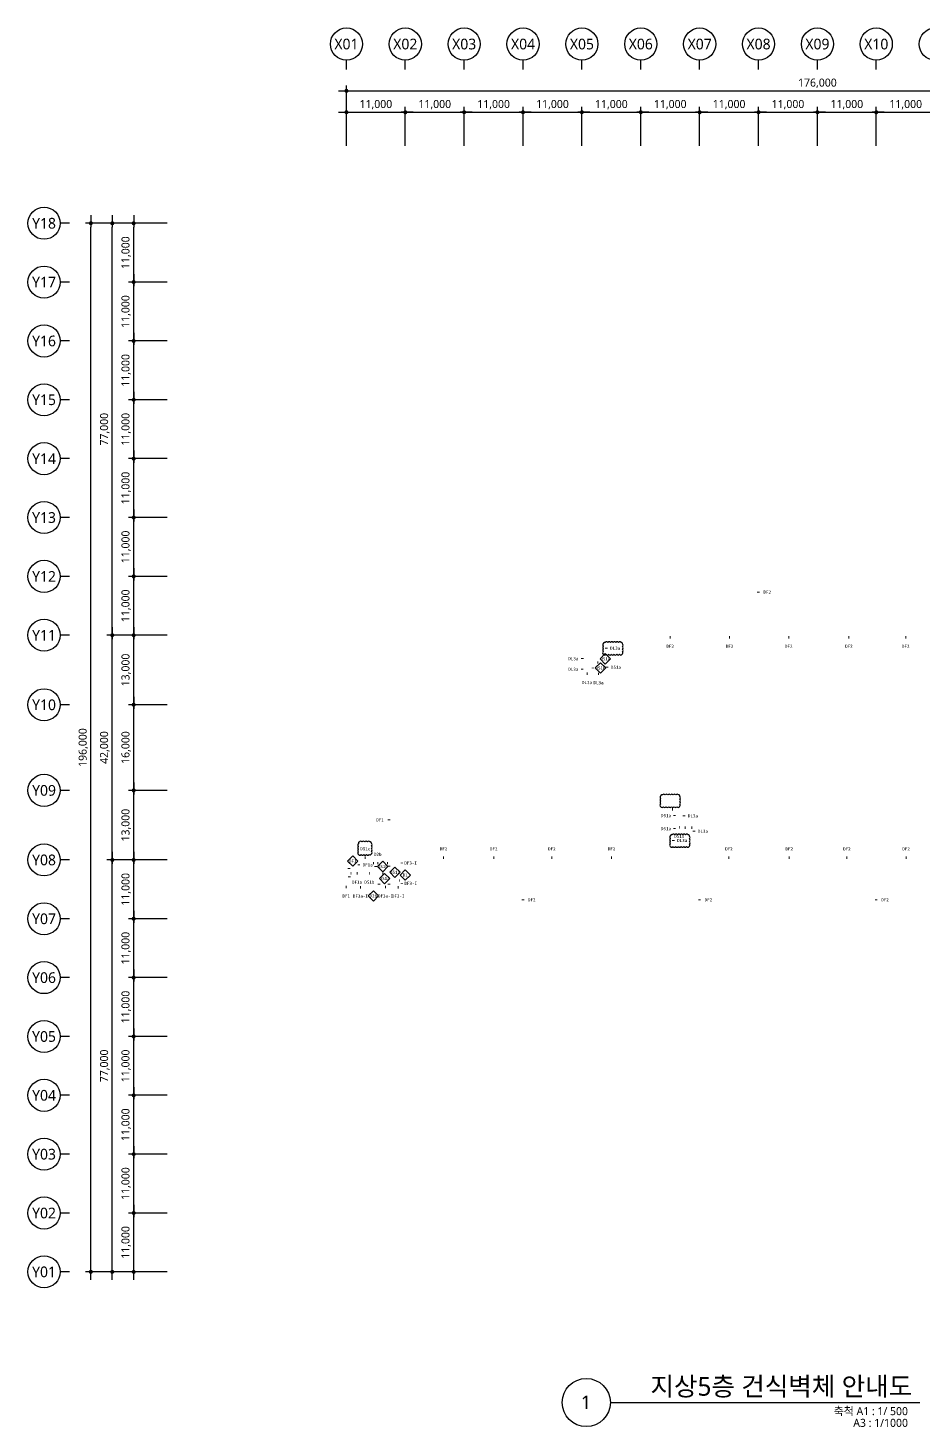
# Model space of a CAD drawing. Header units: millimetres. Extents: x 1205999 to 2806860, y 467935 to 2511436.
# Drawn here: x 2045999 to 2213231, y 1952935 to 2214436 of the extents above; entities that cross this region are included whole.
import ezdxf
from ezdxf.enums import TextEntityAlignment as Align

# ---------------------------------------------------------------- set-up
doc = ezdxf.new("R2010")
doc.units = ezdxf.units.MM
doc.header["$LTSCALE"] = 5
doc.header["$MEASUREMENT"] = 0
doc.layers.get('0').update_dxf_attribs({"linetype": 'CONTINUOUS'})
for name, color, linetype, lineweight in [('A-AXIS-BUBL', 7, 'CONTINUOUS', 25), ('A-DIMS', 7, 'CONTINUOUS', 25), ('A-MKXS-TEXT1', 3, 'CONTINUOUS', 25), ('A-MKXS-WALL', 6, 'CONTINUOUS', 20), ('A-XXXX-SYMB', 7, 'CONTINUOUS', 25), ('A-XXXX-TXT1', 3, 'CONTINUOUS', 25), ('A-XXXX-TXT2', 3, 'CONTINUOUS', 25), ('REV-202205', 20, 'CONTINUOUS', 25)]:
    doc.layers.add(name, color=color, linetype=linetype, lineweight=lineweight)
doc.layers.add('WAL-TAG', color=3, linetype='CONTINUOUS')
doc.styles.add('HY울릉도L', font='')
doc.styles.add('돋움체', font='')
doc.styles.add('맑은고딕', font='malgun.ttf')
doc.styles.get('HY울릉도L').set_extended_font_data('HYwulM')
doc.styles.get('돋움체').set_extended_font_data('DotumChe')
doc.dimstyles.new('CDIM', dxfattribs={"dimtxt": 3, "dimasz": 1.5, "dimexe": 2, "dimexo": 1, "dimgap": 1, "dimtad": 1, "dimdec": 0, "dimrnd": 0.5, "dimzin": 0, "dimdsep": 32, "dimlunit": 6, "dimtxsty": 'HY울릉도L', "dimblk1": '_CIDOT', "dimblk2": '_CIDOT', "dimsah": 1, "dimcen": 5.5, "dimclrd": 2, "dimclre": 2, "dimclrt": 7, "dimadec": 0, "dimazin": 0, "dimtfac": 1, "dimtdec": 0, "dimtix": 1, "dimtmove": 2, "dimatfit": 1, "dimldrblk": '_CIDOT', "dimfxl": 1, "dimtolj": 1, "dimtzin": 0, "dimlwd": -1, "dimarcsym": 0})

# ---------------------------------------------------------------- blocks, each defined once
blk = doc.blocks.new('_CIDOT')
at = {"color": 0, "linetype": 'ByBlock'}
blk.add_line((2, 0), (-1, 0), dxfattribs=at)
at = {"color": 0, "linetype": 'ByBlock', "const_width": 0.5}
blk.add_lwpolyline([(-0.25, 0, 1), (0.25, 0, 1)], format="xyb", close=True, dxfattribs=at)
blk = doc.blocks.new('*D4')
at = {"layer": 'A-DIMS', "lineweight": -2, "transparency": 16777216}
for p, q in [((93193, 67121), (85943, 67121)), ((93193, 56121), (85943, 56121))]:
    blk.add_line(p, q, dxfattribs=at)
at = {"layer": 'A-DIMS', "transparency": 16777216}
blk.add_line((86943, 56871), (86943, 66371), dxfattribs=at)
at = {"layer": 'A-DIMS', "transparency": 16777216, "xscale": 750, "yscale": 750, "zscale": 750}
for p, rotation in [((86943, 67121), 90), ((86943, 56121), 270)]:
    blk.add_blockref('_CIDOT', p, dxfattribs=dict(at, rotation=rotation))
at = {"layer": 'A-DIMS', "color": 3, "transparency": 16777216, "insert": (85538, 61621), "char_height": 1500, "attachment_point": 5, "rotation": 90, "style": '맑은고딕'}
blk.add_mtext('\\A1;11,000', dxfattribs=at)
blk = doc.blocks.new('*D5')
at = {"layer": 'A-DIMS', "lineweight": -2, "transparency": 16777216}
for p, q in [((93193, 78121), (85943, 78121)), ((93193, 67121), (85943, 67121))]:
    blk.add_line(p, q, dxfattribs=at)
at = {"layer": 'A-DIMS', "transparency": 16777216}
blk.add_line((86943, 67871), (86943, 77371), dxfattribs=at)
at = {"layer": 'A-DIMS', "transparency": 16777216, "xscale": 750, "yscale": 750, "zscale": 750}
for p, rotation in [((86943, 78121), 90), ((86943, 67121), 270)]:
    blk.add_blockref('_CIDOT', p, dxfattribs=dict(at, rotation=rotation))
at = {"layer": 'A-DIMS', "color": 3, "transparency": 16777216, "insert": (85538, 72621), "char_height": 1500, "attachment_point": 5, "rotation": 90, "style": '맑은고딕'}
blk.add_mtext('\\A1;11,000', dxfattribs=at)
blk = doc.blocks.new('*D6')
at = {"layer": 'A-DIMS', "lineweight": -2, "transparency": 16777216}
for p, q in [((93193, 89121), (85943, 89121)), ((93193, 78121), (85943, 78121))]:
    blk.add_line(p, q, dxfattribs=at)
at = {"layer": 'A-DIMS', "transparency": 16777216}
blk.add_line((86943, 78871), (86943, 88371), dxfattribs=at)
at = {"layer": 'A-DIMS', "transparency": 16777216, "xscale": 750, "yscale": 750, "zscale": 750}
for p, rotation in [((86943, 89121), 90), ((86943, 78121), 270)]:
    blk.add_blockref('_CIDOT', p, dxfattribs=dict(at, rotation=rotation))
at = {"layer": 'A-DIMS', "color": 3, "transparency": 16777216, "insert": (85538, 83621), "char_height": 1500, "attachment_point": 5, "rotation": 90, "style": '맑은고딕'}
blk.add_mtext('\\A1;11,000', dxfattribs=at)
blk = doc.blocks.new('*D7')
at = {"layer": 'A-DIMS', "lineweight": -2, "transparency": 16777216}
for p, q in [((93193, 100121), (85943, 100121)), ((93193, 89121), (85943, 89121))]:
    blk.add_line(p, q, dxfattribs=at)
at = {"layer": 'A-DIMS', "transparency": 16777216}
blk.add_line((86943, 89871), (86943, 99371), dxfattribs=at)
at = {"layer": 'A-DIMS', "transparency": 16777216, "xscale": 750, "yscale": 750, "zscale": 750}
for p, rotation in [((86943, 100121), 90), ((86943, 89121), 270)]:
    blk.add_blockref('_CIDOT', p, dxfattribs=dict(at, rotation=rotation))
at = {"layer": 'A-DIMS', "color": 3, "transparency": 16777216, "insert": (85538, 94621), "char_height": 1500, "attachment_point": 5, "rotation": 90, "style": '맑은고딕'}
blk.add_mtext('\\A1;11,000', dxfattribs=at)
blk = doc.blocks.new('*D8')
at = {"layer": 'A-DIMS', "lineweight": -2, "transparency": 16777216}
for p, q in [((93193, 111121), (85943, 111121)), ((93193, 100121), (85943, 100121))]:
    blk.add_line(p, q, dxfattribs=at)
at = {"layer": 'A-DIMS', "transparency": 16777216}
blk.add_line((86943, 100871), (86943, 110371), dxfattribs=at)
at = {"layer": 'A-DIMS', "transparency": 16777216, "xscale": 750, "yscale": 750, "zscale": 750}
for p, rotation in [((86943, 111121), 90), ((86943, 100121), 270)]:
    blk.add_blockref('_CIDOT', p, dxfattribs=dict(at, rotation=rotation))
at = {"layer": 'A-DIMS', "color": 3, "transparency": 16777216, "insert": (85538, 105621), "char_height": 1500, "attachment_point": 5, "rotation": 90, "style": '맑은고딕'}
blk.add_mtext('\\A1;11,000', dxfattribs=at)
blk = doc.blocks.new('*D9')
at = {"layer": 'A-DIMS', "lineweight": -2, "transparency": 16777216}
for p, q in [((93193, 122121), (85943, 122121)), ((93193, 111121), (85943, 111121))]:
    blk.add_line(p, q, dxfattribs=at)
at = {"layer": 'A-DIMS', "transparency": 16777216}
blk.add_line((86943, 111871), (86943, 121371), dxfattribs=at)
at = {"layer": 'A-DIMS', "transparency": 16777216, "xscale": 750, "yscale": 750, "zscale": 750}
for p, rotation in [((86943, 122121), 90), ((86943, 111121), 270)]:
    blk.add_blockref('_CIDOT', p, dxfattribs=dict(at, rotation=rotation))
at = {"layer": 'A-DIMS', "color": 3, "transparency": 16777216, "insert": (85538, 116621), "char_height": 1500, "attachment_point": 5, "rotation": 90, "style": '맑은고딕'}
blk.add_mtext('\\A1;11,000', dxfattribs=at)
blk = doc.blocks.new('*D10')
at = {"layer": 'A-DIMS', "lineweight": -2, "transparency": 16777216}
for p, q in [((93193, 135121), (85943, 135121)), ((93193, 122121), (85943, 122121))]:
    blk.add_line(p, q, dxfattribs=at)
at = {"layer": 'A-DIMS', "transparency": 16777216}
blk.add_line((86943, 122871), (86943, 134371), dxfattribs=at)
at = {"layer": 'A-DIMS', "transparency": 16777216, "xscale": 750, "yscale": 750, "zscale": 750}
for p, rotation in [((86943, 135121), 90), ((86943, 122121), 270)]:
    blk.add_blockref('_CIDOT', p, dxfattribs=dict(at, rotation=rotation))
at = {"layer": 'A-DIMS', "color": 3, "transparency": 16777216, "insert": (85538, 128621), "char_height": 1500, "attachment_point": 5, "rotation": 90, "style": '맑은고딕'}
blk.add_mtext('\\A1;13,000', dxfattribs=at)
blk = doc.blocks.new('*D11')
at = {"layer": 'A-DIMS', "lineweight": -2, "transparency": 16777216}
for p, q in [((93193, 151121), (85943, 151121)), ((93193, 135121), (85943, 135121))]:
    blk.add_line(p, q, dxfattribs=at)
at = {"layer": 'A-DIMS', "transparency": 16777216}
blk.add_line((86943, 135871), (86943, 150371), dxfattribs=at)
at = {"layer": 'A-DIMS', "transparency": 16777216, "xscale": 750, "yscale": 750, "zscale": 750}
for p, rotation in [((86943, 151121), 90), ((86943, 135121), 270)]:
    blk.add_blockref('_CIDOT', p, dxfattribs=dict(at, rotation=rotation))
at = {"layer": 'A-DIMS', "color": 3, "transparency": 16777216, "insert": (85538, 143121), "char_height": 1500, "attachment_point": 5, "rotation": 90, "style": '맑은고딕'}
blk.add_mtext('\\A1;16,000', dxfattribs=at)
blk = doc.blocks.new('*D12')
at = {"layer": 'A-DIMS', "lineweight": -2, "transparency": 16777216}
for p, q in [((93193, 164121), (85943, 164121)), ((93193, 151121), (85943, 151121))]:
    blk.add_line(p, q, dxfattribs=at)
at = {"layer": 'A-DIMS', "transparency": 16777216}
blk.add_line((86943, 151871), (86943, 163371), dxfattribs=at)
at = {"layer": 'A-DIMS', "transparency": 16777216, "xscale": 750, "yscale": 750, "zscale": 750}
for p, rotation in [((86943, 164121), 90), ((86943, 151121), 270)]:
    blk.add_blockref('_CIDOT', p, dxfattribs=dict(at, rotation=rotation))
at = {"layer": 'A-DIMS', "color": 3, "transparency": 16777216, "insert": (85538, 157621), "char_height": 1500, "attachment_point": 5, "rotation": 90, "style": '맑은고딕'}
blk.add_mtext('\\A1;13,000', dxfattribs=at)
blk = doc.blocks.new('*D13')
at = {"layer": 'A-DIMS', "lineweight": -2, "transparency": 16777216}
for p, q in [((93193, 175121), (85943, 175121)), ((93193, 164121), (85943, 164121))]:
    blk.add_line(p, q, dxfattribs=at)
at = {"layer": 'A-DIMS', "transparency": 16777216}
blk.add_line((86943, 164871), (86943, 174371), dxfattribs=at)
at = {"layer": 'A-DIMS', "transparency": 16777216, "xscale": 750, "yscale": 750, "zscale": 750}
for p, rotation in [((86943, 175121), 90), ((86943, 164121), 270)]:
    blk.add_blockref('_CIDOT', p, dxfattribs=dict(at, rotation=rotation))
at = {"layer": 'A-DIMS', "color": 3, "transparency": 16777216, "insert": (85538, 169621), "char_height": 1500, "attachment_point": 5, "rotation": 90, "style": '맑은고딕'}
blk.add_mtext('\\A1;11,000', dxfattribs=at)
blk = doc.blocks.new('*D14')
at = {"layer": 'A-DIMS', "lineweight": -2, "transparency": 16777216}
for p, q in [((93193, 186121), (85943, 186121)), ((93193, 175121), (85943, 175121))]:
    blk.add_line(p, q, dxfattribs=at)
at = {"layer": 'A-DIMS', "transparency": 16777216}
blk.add_line((86943, 175871), (86943, 185371), dxfattribs=at)
at = {"layer": 'A-DIMS', "transparency": 16777216, "xscale": 750, "yscale": 750, "zscale": 750}
for p, rotation in [((86943, 186121), 90), ((86943, 175121), 270)]:
    blk.add_blockref('_CIDOT', p, dxfattribs=dict(at, rotation=rotation))
at = {"layer": 'A-DIMS', "color": 3, "transparency": 16777216, "insert": (85538, 180621), "char_height": 1500, "attachment_point": 5, "rotation": 90, "style": '맑은고딕'}
blk.add_mtext('\\A1;11,000', dxfattribs=at)
blk = doc.blocks.new('*D15')
at = {"layer": 'A-DIMS', "lineweight": -2, "transparency": 16777216}
for p, q in [((93193, 197121), (85943, 197121)), ((93193, 186121), (85943, 186121))]:
    blk.add_line(p, q, dxfattribs=at)
at = {"layer": 'A-DIMS', "transparency": 16777216}
blk.add_line((86943, 186871), (86943, 196371), dxfattribs=at)
at = {"layer": 'A-DIMS', "transparency": 16777216, "xscale": 750, "yscale": 750, "zscale": 750}
for p, rotation in [((86943, 197121), 90), ((86943, 186121), 270)]:
    blk.add_blockref('_CIDOT', p, dxfattribs=dict(at, rotation=rotation))
at = {"layer": 'A-DIMS', "color": 3, "transparency": 16777216, "insert": (85538, 191621), "char_height": 1500, "attachment_point": 5, "rotation": 90, "style": '맑은고딕'}
blk.add_mtext('\\A1;11,000', dxfattribs=at)
blk = doc.blocks.new('*D16')
at = {"layer": 'A-DIMS', "lineweight": -2, "transparency": 16777216}
for p, q in [((93193, 208121), (85943, 208121)), ((93193, 197121), (85943, 197121))]:
    blk.add_line(p, q, dxfattribs=at)
at = {"layer": 'A-DIMS', "transparency": 16777216}
blk.add_line((86943, 197871), (86943, 207371), dxfattribs=at)
at = {"layer": 'A-DIMS', "transparency": 16777216, "xscale": 750, "yscale": 750, "zscale": 750}
for p, rotation in [((86943, 208121), 90), ((86943, 197121), 270)]:
    blk.add_blockref('_CIDOT', p, dxfattribs=dict(at, rotation=rotation))
at = {"layer": 'A-DIMS', "color": 3, "transparency": 16777216, "insert": (85538, 202621), "char_height": 1500, "attachment_point": 5, "rotation": 90, "style": '맑은고딕'}
blk.add_mtext('\\A1;11,000', dxfattribs=at)
blk = doc.blocks.new('*D17')
at = {"layer": 'A-DIMS', "lineweight": -2, "transparency": 16777216}
for p, q in [((93193, 219121), (85943, 219121)), ((93193, 208121), (85943, 208121))]:
    blk.add_line(p, q, dxfattribs=at)
at = {"layer": 'A-DIMS', "transparency": 16777216}
blk.add_line((86943, 208871), (86943, 218371), dxfattribs=at)
at = {"layer": 'A-DIMS', "transparency": 16777216, "xscale": 750, "yscale": 750, "zscale": 750}
for p, rotation in [((86943, 219121), 90), ((86943, 208121), 270)]:
    blk.add_blockref('_CIDOT', p, dxfattribs=dict(at, rotation=rotation))
at = {"layer": 'A-DIMS', "color": 3, "transparency": 16777216, "insert": (85538, 213621), "char_height": 1500, "attachment_point": 5, "rotation": 90, "style": '맑은고딕'}
blk.add_mtext('\\A1;11,000', dxfattribs=at)
blk = doc.blocks.new('*D18')
at = {"layer": 'A-DIMS', "lineweight": -2, "transparency": 16777216}
for p, q in [((93193, 230121), (85943, 230121)), ((93193, 219121), (85943, 219121))]:
    blk.add_line(p, q, dxfattribs=at)
at = {"layer": 'A-DIMS', "transparency": 16777216}
blk.add_line((86943, 219871), (86943, 229371), dxfattribs=at)
at = {"layer": 'A-DIMS', "transparency": 16777216, "xscale": 750, "yscale": 750, "zscale": 750}
for p, rotation in [((86943, 230121), 90), ((86943, 219121), 270)]:
    blk.add_blockref('_CIDOT', p, dxfattribs=dict(at, rotation=rotation))
at = {"layer": 'A-DIMS', "color": 3, "transparency": 16777216, "insert": (85538, 224621), "char_height": 1500, "attachment_point": 5, "rotation": 90, "style": '맑은고딕'}
blk.add_mtext('\\A1;11,000', dxfattribs=at)
blk = doc.blocks.new('*D19')
at = {"layer": 'A-DIMS', "lineweight": -2, "transparency": 16777216}
for p, q in [((93193, 241121), (85943, 241121)), ((93193, 230121), (85943, 230121))]:
    blk.add_line(p, q, dxfattribs=at)
at = {"layer": 'A-DIMS', "transparency": 16777216}
blk.add_line((86943, 230871), (86943, 240371), dxfattribs=at)
at = {"layer": 'A-DIMS', "transparency": 16777216, "xscale": 750, "yscale": 750, "zscale": 750}
for p, rotation in [((86943, 241121), 90), ((86943, 230121), 270)]:
    blk.add_blockref('_CIDOT', p, dxfattribs=dict(at, rotation=rotation))
at = {"layer": 'A-DIMS', "color": 3, "transparency": 16777216, "insert": (85538, 235621), "char_height": 1500, "attachment_point": 5, "rotation": 90, "style": '맑은고딕'}
blk.add_mtext('\\A1;11,000', dxfattribs=at)
blk = doc.blocks.new('*D20')
at = {"layer": 'A-DIMS', "lineweight": -2, "transparency": 16777216}
for p, q in [((93193, 122121), (81943, 122121)), ((93193, 45121), (81943, 45121))]:
    blk.add_line(p, q, dxfattribs=at)
at = {"layer": 'A-DIMS', "transparency": 16777216}
blk.add_line((82943, 45871), (82943, 121371), dxfattribs=at)
at = {"layer": 'A-DIMS', "transparency": 16777216, "xscale": 750, "yscale": 750, "zscale": 750}
for p, rotation in [((82943, 122121), 90), ((82943, 45121), 270)]:
    blk.add_blockref('_CIDOT', p, dxfattribs=dict(at, rotation=rotation))
at = {"layer": 'A-DIMS', "color": 3, "transparency": 16777216, "insert": (81542, 83621), "char_height": 1500, "attachment_point": 5, "rotation": 90, "style": '맑은고딕'}
blk.add_mtext('\\A1;77,000', dxfattribs=at)
blk = doc.blocks.new('*D21')
at = {"layer": 'A-DIMS', "lineweight": -2, "transparency": 16777216}
for p, q in [((93193, 241121), (77943, 241121)), ((93193, 45121), (77943, 45121))]:
    blk.add_line(p, q, dxfattribs=at)
at = {"layer": 'A-DIMS', "transparency": 16777216}
blk.add_line((78943, 45871), (78943, 240371), dxfattribs=at)
at = {"layer": 'A-DIMS', "transparency": 16777216, "xscale": 750, "yscale": 750, "zscale": 750}
for p, rotation in [((78943, 241121), 90), ((78943, 45121), 270)]:
    blk.add_blockref('_CIDOT', p, dxfattribs=dict(at, rotation=rotation))
at = {"layer": 'A-DIMS', "color": 3, "transparency": 16777216, "insert": (77538, 143121), "char_height": 1500, "attachment_point": 5, "rotation": 90, "style": '맑은고딕'}
blk.add_mtext('\\A1;196,000', dxfattribs=at)
blk = doc.blocks.new('*D22')
at = {"layer": 'A-DIMS', "lineweight": -2, "transparency": 16777216}
for p, q in [((93193, 56121), (85943, 56121)), ((93193, 45121), (85943, 45121))]:
    blk.add_line(p, q, dxfattribs=at)
at = {"layer": 'A-DIMS', "transparency": 16777216}
blk.add_line((86943, 45871), (86943, 55371), dxfattribs=at)
at = {"layer": 'A-DIMS', "transparency": 16777216, "xscale": 750, "yscale": 750, "zscale": 750}
for p, rotation in [((86943, 56121), 90), ((86943, 45121), 270)]:
    blk.add_blockref('_CIDOT', p, dxfattribs=dict(at, rotation=rotation))
at = {"layer": 'A-DIMS', "color": 3, "transparency": 16777216, "insert": (85538, 50621), "char_height": 1500, "attachment_point": 5, "rotation": 90, "style": '맑은고딕'}
blk.add_mtext('\\A1;11,000', dxfattribs=at)
blk = doc.blocks.new('*D23')
at = {"layer": 'A-DIMS', "lineweight": -2, "transparency": 16777216}
for p, q in [((93193, 164121), (81943, 164121)), ((93193, 122121), (81943, 122121))]:
    blk.add_line(p, q, dxfattribs=at)
at = {"layer": 'A-DIMS', "transparency": 16777216}
blk.add_line((82943, 122871), (82943, 163371), dxfattribs=at)
at = {"layer": 'A-DIMS', "transparency": 16777216, "xscale": 750, "yscale": 750, "zscale": 750}
for p, rotation in [((82943, 164121), 90), ((82943, 122121), 270)]:
    blk.add_blockref('_CIDOT', p, dxfattribs=dict(at, rotation=rotation))
at = {"layer": 'A-DIMS', "color": 3, "transparency": 16777216, "insert": (81542, 143121), "char_height": 1500, "attachment_point": 5, "rotation": 90, "style": '맑은고딕'}
blk.add_mtext('\\A1;42,000', dxfattribs=at)
blk = doc.blocks.new('*D24')
at = {"layer": 'A-DIMS', "lineweight": -2, "transparency": 16777216}
for p, q in [((93193, 241121), (81943, 241121)), ((93193, 164121), (81943, 164121))]:
    blk.add_line(p, q, dxfattribs=at)
at = {"layer": 'A-DIMS', "transparency": 16777216}
blk.add_line((82943, 164871), (82943, 240371), dxfattribs=at)
at = {"layer": 'A-DIMS', "transparency": 16777216, "xscale": 750, "yscale": 750, "zscale": 750}
for p, rotation in [((82943, 241121), 90), ((82943, 164121), 270)]:
    blk.add_blockref('_CIDOT', p, dxfattribs=dict(at, rotation=rotation))
at = {"layer": 'A-DIMS', "color": 3, "transparency": 16777216, "insert": (81542, 202621), "char_height": 1500, "attachment_point": 5, "rotation": 90, "style": '맑은고딕'}
blk.add_mtext('\\A1;77,000', dxfattribs=at)
blk = doc.blocks.new('*D25')
at = {"layer": 'A-DIMS', "lineweight": -2, "transparency": 16777216}
for p, q in [((148693, 255621), (148693, 262871)), ((159693, 255621), (159693, 262871))]:
    blk.add_line(p, q, dxfattribs=at)
at = {"layer": 'A-DIMS', "transparency": 16777216}
blk.add_line((149443, 261871), (158943, 261871), dxfattribs=at)
at = {"layer": 'A-DIMS', "transparency": 16777216, "xscale": 750, "yscale": 750, "zscale": 750, "rotation": 180}
blk.add_blockref('_CIDOT', (148693, 261871), dxfattribs=at)
at = {"layer": 'A-DIMS', "transparency": 16777216, "xscale": 750, "yscale": 750, "zscale": 750}
blk.add_blockref('_CIDOT', (159693, 261871), dxfattribs=at)
at = {"layer": 'A-DIMS', "color": 3, "transparency": 16777216, "insert": (154193, 263275), "char_height": 1500, "attachment_point": 5, "style": '맑은고딕'}
blk.add_mtext('\\A1;11,000', dxfattribs=at)
blk = doc.blocks.new('*D26')
at = {"layer": 'A-DIMS', "lineweight": -2, "transparency": 16777216}
for p, q in [((159693, 255621), (159693, 262871)), ((170693, 255621), (170693, 262871))]:
    blk.add_line(p, q, dxfattribs=at)
at = {"layer": 'A-DIMS', "transparency": 16777216}
blk.add_line((160443, 261871), (169943, 261871), dxfattribs=at)
at = {"layer": 'A-DIMS', "transparency": 16777216, "xscale": 750, "yscale": 750, "zscale": 750, "rotation": 180}
blk.add_blockref('_CIDOT', (159693, 261871), dxfattribs=at)
at = {"layer": 'A-DIMS', "transparency": 16777216, "xscale": 750, "yscale": 750, "zscale": 750}
blk.add_blockref('_CIDOT', (170693, 261871), dxfattribs=at)
at = {"layer": 'A-DIMS', "color": 3, "transparency": 16777216, "insert": (165193, 263275), "char_height": 1500, "attachment_point": 5, "style": '맑은고딕'}
blk.add_mtext('\\A1;11,000', dxfattribs=at)
blk = doc.blocks.new('*D27')
at = {"layer": 'A-DIMS', "lineweight": -2, "transparency": 16777216}
for p, q in [((170693, 255621), (170693, 262871)), ((181693, 255621), (181693, 262871))]:
    blk.add_line(p, q, dxfattribs=at)
at = {"layer": 'A-DIMS', "transparency": 16777216}
blk.add_line((171443, 261871), (180943, 261871), dxfattribs=at)
at = {"layer": 'A-DIMS', "transparency": 16777216, "xscale": 750, "yscale": 750, "zscale": 750, "rotation": 180}
blk.add_blockref('_CIDOT', (170693, 261871), dxfattribs=at)
at = {"layer": 'A-DIMS', "transparency": 16777216, "xscale": 750, "yscale": 750, "zscale": 750}
blk.add_blockref('_CIDOT', (181693, 261871), dxfattribs=at)
at = {"layer": 'A-DIMS', "color": 3, "transparency": 16777216, "insert": (176193, 263275), "char_height": 1500, "attachment_point": 5, "style": '맑은고딕'}
blk.add_mtext('\\A1;11,000', dxfattribs=at)
blk = doc.blocks.new('*D28')
at = {"layer": 'A-DIMS', "lineweight": -2, "transparency": 16777216}
for p, q in [((181693, 255621), (181693, 262871)), ((192693, 255621), (192693, 262871))]:
    blk.add_line(p, q, dxfattribs=at)
at = {"layer": 'A-DIMS', "transparency": 16777216}
blk.add_line((182443, 261871), (191943, 261871), dxfattribs=at)
at = {"layer": 'A-DIMS', "transparency": 16777216, "xscale": 750, "yscale": 750, "zscale": 750, "rotation": 180}
blk.add_blockref('_CIDOT', (181693, 261871), dxfattribs=at)
at = {"layer": 'A-DIMS', "transparency": 16777216, "xscale": 750, "yscale": 750, "zscale": 750}
blk.add_blockref('_CIDOT', (192693, 261871), dxfattribs=at)
at = {"layer": 'A-DIMS', "color": 3, "transparency": 16777216, "insert": (187193, 263275), "char_height": 1500, "attachment_point": 5, "style": '맑은고딕'}
blk.add_mtext('\\A1;11,000', dxfattribs=at)
blk = doc.blocks.new('*D29')
at = {"layer": 'A-DIMS', "lineweight": -2, "transparency": 16777216}
for p, q in [((192693, 255621), (192693, 262871)), ((203693, 255621), (203693, 262871))]:
    blk.add_line(p, q, dxfattribs=at)
at = {"layer": 'A-DIMS', "transparency": 16777216}
blk.add_line((193443, 261871), (202943, 261871), dxfattribs=at)
at = {"layer": 'A-DIMS', "transparency": 16777216, "xscale": 750, "yscale": 750, "zscale": 750, "rotation": 180}
blk.add_blockref('_CIDOT', (192693, 261871), dxfattribs=at)
at = {"layer": 'A-DIMS', "transparency": 16777216, "xscale": 750, "yscale": 750, "zscale": 750}
blk.add_blockref('_CIDOT', (203693, 261871), dxfattribs=at)
at = {"layer": 'A-DIMS', "color": 3, "transparency": 16777216, "insert": (198193, 263275), "char_height": 1500, "attachment_point": 5, "style": '맑은고딕'}
blk.add_mtext('\\A1;11,000', dxfattribs=at)
blk = doc.blocks.new('*D30')
at = {"layer": 'A-DIMS', "lineweight": -2, "transparency": 16777216}
for p, q in [((203693, 255621), (203693, 262871)), ((214693, 255621), (214693, 262871))]:
    blk.add_line(p, q, dxfattribs=at)
at = {"layer": 'A-DIMS', "transparency": 16777216}
blk.add_line((204443, 261871), (213943, 261871), dxfattribs=at)
at = {"layer": 'A-DIMS', "transparency": 16777216, "xscale": 750, "yscale": 750, "zscale": 750, "rotation": 180}
blk.add_blockref('_CIDOT', (203693, 261871), dxfattribs=at)
at = {"layer": 'A-DIMS', "transparency": 16777216, "xscale": 750, "yscale": 750, "zscale": 750}
blk.add_blockref('_CIDOT', (214693, 261871), dxfattribs=at)
at = {"layer": 'A-DIMS', "color": 3, "transparency": 16777216, "insert": (209193, 263275), "char_height": 1500, "attachment_point": 5, "style": '맑은고딕'}
blk.add_mtext('\\A1;11,000', dxfattribs=at)
blk = doc.blocks.new('*D31')
at = {"layer": 'A-DIMS', "lineweight": -2, "transparency": 16777216}
for p, q in [((214693, 255621), (214693, 262871)), ((225693, 255621), (225693, 262871))]:
    blk.add_line(p, q, dxfattribs=at)
at = {"layer": 'A-DIMS', "transparency": 16777216}
blk.add_line((215443, 261871), (224943, 261871), dxfattribs=at)
at = {"layer": 'A-DIMS', "transparency": 16777216, "xscale": 750, "yscale": 750, "zscale": 750, "rotation": 180}
blk.add_blockref('_CIDOT', (214693, 261871), dxfattribs=at)
at = {"layer": 'A-DIMS', "transparency": 16777216, "xscale": 750, "yscale": 750, "zscale": 750}
blk.add_blockref('_CIDOT', (225693, 261871), dxfattribs=at)
at = {"layer": 'A-DIMS', "color": 3, "transparency": 16777216, "insert": (220193, 263275), "char_height": 1500, "attachment_point": 5, "style": '맑은고딕'}
blk.add_mtext('\\A1;11,000', dxfattribs=at)
blk = doc.blocks.new('*D32')
at = {"layer": 'A-DIMS', "lineweight": -2, "transparency": 16777216}
for p, q in [((225693, 255621), (225693, 262871)), ((236693, 255621), (236693, 262871))]:
    blk.add_line(p, q, dxfattribs=at)
at = {"layer": 'A-DIMS', "transparency": 16777216}
blk.add_line((226443, 261871), (235943, 261871), dxfattribs=at)
at = {"layer": 'A-DIMS', "transparency": 16777216, "xscale": 750, "yscale": 750, "zscale": 750, "rotation": 180}
blk.add_blockref('_CIDOT', (225693, 261871), dxfattribs=at)
at = {"layer": 'A-DIMS', "transparency": 16777216, "xscale": 750, "yscale": 750, "zscale": 750}
blk.add_blockref('_CIDOT', (236693, 261871), dxfattribs=at)
at = {"layer": 'A-DIMS', "color": 3, "transparency": 16777216, "insert": (231193, 263275), "char_height": 1500, "attachment_point": 5, "style": '맑은고딕'}
blk.add_mtext('\\A1;11,000', dxfattribs=at)
blk = doc.blocks.new('*D38')
at = {"layer": 'A-DIMS', "lineweight": -2, "transparency": 16777216}
for p, q in [((126693, 255621), (126693, 266871)), ((302693, 255621), (302693, 266871))]:
    blk.add_line(p, q, dxfattribs=at)
at = {"layer": 'A-DIMS', "transparency": 16777216}
blk.add_line((127443, 265871), (301943, 265871), dxfattribs=at)
at = {"layer": 'A-DIMS', "transparency": 16777216, "xscale": 750, "yscale": 750, "zscale": 750, "rotation": 180}
blk.add_blockref('_CIDOT', (126693, 265871), dxfattribs=at)
at = {"layer": 'A-DIMS', "transparency": 16777216, "xscale": 750, "yscale": 750, "zscale": 750}
blk.add_blockref('_CIDOT', (302693, 265871), dxfattribs=at)
at = {"layer": 'A-DIMS', "color": 3, "transparency": 16777216, "insert": (214693, 267275), "char_height": 1500, "attachment_point": 5, "style": '맑은고딕'}
blk.add_mtext('\\A1;176,000', dxfattribs=at)
blk = doc.blocks.new('*D40')
at = {"layer": 'A-DIMS', "lineweight": -2, "transparency": 16777216}
for p, q in [((126693, 255621), (126693, 262871)), ((137693, 255621), (137693, 262871))]:
    blk.add_line(p, q, dxfattribs=at)
at = {"layer": 'A-DIMS', "transparency": 16777216}
blk.add_line((127443, 261871), (136943, 261871), dxfattribs=at)
at = {"layer": 'A-DIMS', "transparency": 16777216, "xscale": 750, "yscale": 750, "zscale": 750, "rotation": 180}
blk.add_blockref('_CIDOT', (126693, 261871), dxfattribs=at)
at = {"layer": 'A-DIMS', "transparency": 16777216, "xscale": 750, "yscale": 750, "zscale": 750}
blk.add_blockref('_CIDOT', (137693, 261871), dxfattribs=at)
at = {"layer": 'A-DIMS', "color": 3, "transparency": 16777216, "insert": (132193, 263275), "char_height": 1500, "attachment_point": 5, "style": '맑은고딕'}
blk.add_mtext('\\A1;11,000', dxfattribs=at)
blk = doc.blocks.new('*D41')
at = {"layer": 'A-DIMS', "lineweight": -2, "transparency": 16777216}
for p, q in [((137693, 255621), (137693, 262871)), ((148693, 255621), (148693, 262871))]:
    blk.add_line(p, q, dxfattribs=at)
at = {"layer": 'A-DIMS', "transparency": 16777216}
blk.add_line((138443, 261871), (147943, 261871), dxfattribs=at)
at = {"layer": 'A-DIMS', "transparency": 16777216, "xscale": 750, "yscale": 750, "zscale": 750, "rotation": 180}
blk.add_blockref('_CIDOT', (137693, 261871), dxfattribs=at)
at = {"layer": 'A-DIMS', "transparency": 16777216, "xscale": 750, "yscale": 750, "zscale": 750}
blk.add_blockref('_CIDOT', (148693, 261871), dxfattribs=at)
at = {"layer": 'A-DIMS', "color": 3, "transparency": 16777216, "insert": (143193, 263275), "char_height": 1500, "attachment_point": 5, "style": '맑은고딕'}
blk.add_mtext('\\A1;11,000', dxfattribs=at)
blk = doc.blocks.new('wall-tag-02')
at = {"layer": 'A-MKXS-WALL'}
blk.add_lwpolyline([(0, 1185, 112, 112, 0), (0, 885, 0, 0, 0), (0, 608, 0, 0, 0), (-608, 0, 0, 0, 0), (0, -608, 0, 0, 0), (608, 0, 0, 0, 0), (0, 608, 0, 0, 0)], format="xyseb", dxfattribs=at)
blk = doc.blocks.new('wall-tag-01')
blk.add_wipeout([(86681, 26087), (86074, 25480), (86681, 24872), (87289, 25480)]).dxf.layer = 'A-MKXS-WALL'
at = {"layer": 'A-MKXS-WALL'}
blk.add_lwpolyline([(86681, 26087), (86074, 25480), (86681, 24872), (87289, 25480)], close=True, dxfattribs=at)
blk = doc.blocks.new('DIM(210222)')
for p, q in [((126693, 269870.6), (126693, 271620.6)), ((137693, 269870.6), (137693, 271620.6)), ((148693, 269870.6), (148693, 271620.6)), ((159693, 269870.6), (159693, 271620.6)), ((170693, 269870.6), (170693, 271620.6)), ((181693, 269870.6), (181693, 271620.6)), ((192693, 269870.6), (192693, 271620.6)), ((203693, 269870.6), (203693, 271620.6)), ((214693, 269870.6), (214693, 271620.6)), ((225693, 269870.6), (225693, 271620.6)), ((74943, 241120.6), (73193, 241120.6)), ((74943, 230120.6), (73193, 230120.6)), ((74943, 219120.6), (73193, 219120.6)), ((74943, 208120.6), (73193, 208120.6)), ((74943, 197120.6), (73193, 197120.6)), ((74943, 186120.6), (73193, 186120.6)), ((74943, 175120.6), (73193, 175120.6)), ((74943, 164120.6), (73193, 164120.6)), ((74943, 151120.6), (73193, 151120.6)), ((74943, 135120.6), (73193, 135120.6)), ((74943, 122120.6), (73193, 122120.6)), ((74943, 111120.6), (73193, 111120.6)), ((74943, 100120.6), (73193, 100120.6)), ((74943, 89120.6), (73193, 89120.6)), ((74943, 78120.6), (73193, 78120.6)), ((74943, 67120.6), (73193, 67120.6)), ((74943, 56120.6), (73193, 56120.6)), ((74943, 45120.6), (73193, 45120.6))]:
    blk.add_line(p, q)
at = {"layer": 'A-AXIS-BUBL', "ltscale": 0.2}
for centre in [(126693, 274620.6), (137693, 274620.6), (148693, 274620.6), (159693, 274620.6), (170693, 274620.6), (181693, 274620.6), (192693, 274620.6), (203693, 274620.6), (214693, 274620.6), (225693, 274620.6), (236693, 274620.6), (70193, 241120.6), (70193, 230120.6), (70193, 219120.6), (70193, 208120.6), (70193, 197120.6), (70193, 186120.6), (70193, 175120.6), (70193, 164120.6), (70193, 151120.6), (70193, 135120.6), (70193, 122120.6), (70193, 111120.6), (70193, 100120.6), (70193, 89120.6), (70193, 78120.6), (70193, 67120.6), (70193, 56120.6), (70193, 45120.6)]:
    blk.add_circle(centre, 3000, dxfattribs=at)
at = {"layer": 'A-XXXX-TXT2', "ltscale": 0.2, "style": '맑은고딕'}
for s, p in [('X01', (126693, 274620.6)), ('X02', (137693, 274620.6)), ('X03', (148693, 274620.6)), ('X04', (159693, 274620.6)), ('X05', (170693, 274620.6)), ('X06', (181693, 274620.6)), ('X07', (192693, 274620.6)), ('X08', (203693, 274620.6)), ('X09', (214693, 274620.6)), ('X10', (225693, 274620.6)), ('Y18', (70193, 241120.6)), ('Y17', (70193, 230120.6)), ('Y16', (70193, 219120.6)), ('Y15', (70193, 208120.6)), ('Y14', (70193, 197120.6)), ('Y13', (70193, 186120.6)), ('Y12', (70193, 175120.6)), ('Y11', (70193, 164120.6)), ('Y10', (70193, 151120.6)), ('Y09', (70193, 135120.6)), ('Y08', (70193, 122120.6)), ('Y07', (70193, 111120.6)), ('Y06', (70193, 100120.6)), ('Y05', (70193, 89120.6)), ('Y04', (70193, 78120.6)), ('Y03', (70193, 67120.6)), ('Y02', (70193, 56120.6)), ('Y01', (70193, 45120.6))]:
    blk.add_text(s, height=2000, dxfattribs=at).set_placement(p, align=Align.MIDDLE)
at = {"layer": 'A-DIMS'}
for p1, p2, distance, picture, middle in [((126693, 255120.6), (302693, 255120.6), 10750, '*D38', (214693, 267275.5)), ((126693, 255120.6), (137693, 255120.6), 6750, '*D40', (132193, 263275.5)), ((137693, 255120.6), (148693, 255120.6), 6750, '*D41', (143193, 263275.5)), ((148693, 255120.6), (159693, 255120.6), 6750, '*D25', (154193, 263275.5)), ((159693, 255120.6), (170693, 255120.6), 6750, '*D26', (165193, 263275.5)), ((170693, 255120.6), (181693, 255120.6), 6750, '*D27', (176193, 263275.5)), ((181693, 255120.6), (192693, 255120.6), 6750, '*D28', (187193, 263275.5)), ((192693, 255120.6), (203693, 255120.6), 6750, '*D29', (198193, 263275.5)), ((203693, 255120.6), (214693, 255120.6), 6750, '*D30', (209193, 263275.5)), ((214693, 255120.6), (225693, 255120.6), 6750, '*D31', (220193, 263275.5)), ((225693, 255120.6), (236693, 255120.6), 6750, '*D32', (231193, 263275.5)), ((93693, 45120.6), (93693, 241120.6), 14750, '*D21', (77538.1, 143120.6)), ((93693, 164120.6), (93693, 241120.6), 10750, '*D24', (81542.2, 202620.6)), ((93693, 230120.6), (93693, 241120.6), 6750, '*D19', (85538.1, 235620.6)), ((93693, 219120.6), (93693, 230120.6), 6750, '*D18', (85538.1, 224620.6)), ((93693, 208120.6), (93693, 219120.6), 6750, '*D17', (85538.1, 213620.6)), ((93693, 197120.6), (93693, 208120.6), 6750, '*D16', (85538.1, 202620.6)), ((93693, 186120.6), (93693, 197120.6), 6750, '*D15', (85538.1, 191620.6)), ((93693, 175120.6), (93693, 186120.6), 6750, '*D14', (85538.1, 180620.6)), ((93693, 164120.6), (93693, 175120.6), 6750, '*D13', (85538.1, 169620.6)), ((93693, 122120.6), (93693, 164120.6), 10750, '*D23', (81542.2, 143120.6)), ((93693, 151120.6), (93693, 164120.6), 6750, '*D12', (85538.1, 157620.6)), ((93693, 135120.6), (93693, 151120.6), 6750, '*D11', (85538.1, 143120.6)), ((93693, 122120.6), (93693, 135120.6), 6750, '*D10', (85538.1, 128620.6)), ((93693, 45120.6), (93693, 122120.6), 10750, '*D20', (81542.2, 83620.6)), ((93693, 111120.6), (93693, 122120.6), 6750, '*D9', (85538.1, 116620.6)), ((93693, 100120.6), (93693, 111120.6), 6750, '*D8', (85538.1, 105620.6)), ((93693, 89120.6), (93693, 100120.6), 6750, '*D7', (85538.1, 94620.6)), ((93693, 78120.6), (93693, 89120.6), 6750, '*D6', (85538.1, 83620.6)), ((93693, 67120.6), (93693, 78120.6), 6750, '*D5', (85538.1, 72620.6)), ((93693, 56120.6), (93693, 67120.6), 6750, '*D4', (85538.1, 61620.6)), ((93693, 45120.6), (93693, 56120.6), 6750, '*D22', (85538.1, 50620.6))]:
    dim = blk.add_aligned_dim(p1=p1, p2=p2, distance=distance, dimstyle='CDIM', override={"dimscale": 500, "dimtxsty": '맑은고딕', "dimclrd": 256, "dimclre": 256, "dimclrt": 3}, dxfattribs=at)
    dim.commit()
    dim.dimension.update_dxf_attribs({"geometry": picture, "text_midpoint": middle})

msp = doc.modelspace()

# ---------------------------------------------------------------- linework, layer by layer
at = {"layer": 'A-MKXS-WALL'}
for points in [[(2151300, 2094808, 180, 180, 0), (2151780, 2094808, 0, 0, 0), (2152002, 2094808, 0, 0, 0)], [(2152482, 2095599, 180, 180, 0), (2152482, 2096079, 0, 0, 0), (2152482, 2096523, 0, 0, 0), (2152898, 2096523, 0, 0, 0)], [(2168768, 2065222, 180, 180, 0), (2168768, 2064742, 0, 0, 0), (2168768, 2064298, 0, 0, 0), (2170216, 2064298, 0, 0, 0)], [(2170059, 2065222, 180, 180, 0), (2170059, 2064742, 0, 0, 0), (2170059, 2064298, 0, 0, 0), (2170059, 2064298, 0, 0, 0)], [(2110533, 2058096, 180, 180, 0), (2110533, 2058576, 0, 0, 0), (2110533, 2059019, 0, 0, 0), (2111357, 2059019, 0, 0, 0)], [(2113167, 2058096, 180, 180, 0), (2113167, 2058576, 0, 0, 0), (2113167, 2059019, 0, 0, 0), (2111357, 2059019, 0, 0, 0)], [(2105759, 2057336, 180, 180, 0), (2106239, 2057336, 0, 0, 0), (2106683, 2057336, 0, 0, 0), (2106683, 2057751, 0, 0, 0)], [(2105800, 2055753, 180, 180, 0), (2106280, 2055753, 0, 0, 0), (2106404, 2055753, 0, 0, 0)], [(2106352, 2056676, 180, 180, 0), (2106352, 2056196, 0, 0, 0), (2106352, 2055753, 0, 0, 0), (2107482, 2055753, 0, 0, 0)], [(2110717, 2057704, 180, 180, 0), (2111197, 2057704, 0, 0, 0), (2111321, 2057704, 0, 0, 0)], [(2112293, 2056128, 180, 180, 0), (2112293, 2056608, 0, 0, 0), (2112293, 2056732, 0, 0, 0)], [(2113209, 2057794, 180, 180, 0), (2113689, 2057794, 0, 0, 0), (2114573, 2057794, 0, 0, 0), (2114573, 2057603, 0, 0, 0)], [(2115443, 2054840, 180, 180, 0), (2115443, 2055320, 0, 0, 0), (2115443, 2056113, 0, 0, 0), (2115519, 2056113, 0, 0, 0)], [(2111818, 2054380, 180, 180, 0), (2111338, 2054380, 0, 0, 0), (2110526, 2054380, 0, 0, 0), (2110526, 2053175, 0, 0, 0)], [(2113698, 2054380, 180, 180, 0), (2113218, 2054380, 0, 0, 0), (2112636, 2054380, 0, 0, 0), (2112636, 2054481, 0, 0, 0)]]:
    msp.add_lwpolyline(points, format="xyseb", dxfattribs=at)
at = {"layer": 'A-XXXX-SYMB'}
msp.add_line((2154814, 1957515), (2212631, 1957515), dxfattribs=at)
msp.add_circle((2150314, 1957515), 4500, dxfattribs=at)
at = {"layer": 'REV-202205'}
for points in [[(2164223, 2068877, 0.5205671), (2164723, 2068877, 0.5205671), (2165223, 2068877, 0.5205671), (2165723, 2068877, 0.5205671), (2166223, 2068877, 0.5205671), (2166723, 2068877, 0.5205671), (2167223, 2068877, 0.5205671), (2167723, 2068877, 0.5205671), (2167784, 2069316, 0.5205671), (2167784, 2069816, 0.5205671), (2167784, 2070316, 0.5205671), (2167784, 2070816, 0.5205671), (2167554, 2071086, 0.5205671), (2167054, 2071086, 0.5205671), (2166554, 2071086, 0.5205671), (2166054, 2071086, 0.5205671), (2165554, 2071086, 0.5205671), (2165054, 2071086, 0.5205671), (2164554, 2071086, 0.5205671), (2164223, 2070918, 0.5205671), (2164223, 2070418, 0.5205671), (2164223, 2069918, 0.5205671), (2164223, 2069418, 0.5205671)], [(2166028, 2061425, 0.5205671), (2166528, 2061425, 0.5205671), (2167028, 2061425, 0.5205671), (2167528, 2061425, 0.5205671), (2168028, 2061425, 0.5205671), (2168528, 2061425, 0.5205671), (2169028, 2061425, 0.5205671), (2169528, 2061425, 0.5205671), (2169590, 2061863, 0.5205671), (2169590, 2062363, 0.5205671), (2169590, 2062863, 0.5205671), (2169590, 2063363, 0.5205671), (2169360, 2063634, 0.5205671), (2168860, 2063634, 0.5205671), (2168360, 2063634, 0.5205671), (2167860, 2063634, 0.5205671), (2167360, 2063634, 0.5205671), (2166860, 2063634, 0.5205671), (2166360, 2063634, 0.5205671), (2166028, 2063465, 0.5205671), (2166028, 2062965, 0.5205671), (2166028, 2062465, 0.5205671), (2166028, 2061965, 0.5205671)]]:
    msp.add_lwpolyline(points, format="xyb", close=True, dxfattribs=at)

# ---------------------------------------------------------------- block references
msp.add_blockref('DIM(210222)', (1978806, 1936815))
msp.add_blockref('DIM(210222)', (1978806, 1936815))
at = {"layer": 'A-MKXS-WALL', "xscale": -1.6, "yscale": 1.6, "zscale": 1.6}
for p, rotation in [((2166426, 2070027), 180), ((2168232, 2062575), 90)]:
    msp.add_blockref('wall-tag-02', p, dxfattribs=dict(at, rotation=rotation))
at = {"layer": 'WAL-TAG', "yscale": 1.6, "zscale": 1.6}
for p, xscale, rotation in [((2184132, 2109007), 1.6, 90), ((2147900, 2096559), -1.6, 270), ((2147895, 2094581), -1.6, 270), ((2111798, 2066407), 1.6, 270), ((2165143, 2067222), -1.6, 270), ((2170232, 2067175), -1.6, 90), ((2165143, 2064785), -1.6, 270), ((2172112, 2064298), -1.6, 90), ((2123639, 2060996), -1.6, 180), ((2133019, 2060996), -1.6, 180), ((2143885, 2060996), -1.6, 180), ((2155031, 2060996), -1.6, 180), ((2176970, 2060996), -1.6, 180), ((2188237, 2060996), -1.6, 180), ((2199014, 2060996), -1.6, 180), ((2210078, 2060996), -1.6, 180), ((2109471, 2058012), -1.6, 90), ((2117500, 2058361), -1.6, 90), ((2117515, 2054560), -1.6, 90), ((2140132, 2051478), 1.6, 90), ((2173132, 2051478), 1.6, 90), ((2206132, 2051478), 1.6, 90)]:
    msp.add_blockref('wall-tag-02', p, dxfattribs=dict(at, xscale=xscale, rotation=rotation))
for p, xscale in [((2165999, 2098876), 1.6), ((2177085, 2098876), 1.6), ((2188144, 2098876), 1.6), ((2199391, 2098876), 1.6), ((2209993, 2098876), 1.6), ((2209999, 2098876), 1.6), ((2150457, 2092089), 1.6), ((2152601, 2092067), 1.6), ((2167699, 2063355), 1.6), ((2107482, 2054781), 1.6), ((2109777, 2054781), 1.6), ((2105470, 2052195), -1.6), ((2108106, 2052175), 1.6)]:
    msp.add_blockref('wall-tag-02', p, dxfattribs=dict(at, xscale=xscale))

# ---------------------------------------------------------------- texts
at = {"layer": 'A-MKXS-TEXT1', "style": '돋움체'}
for s, rotation, p in [('DF2', 360, (2184132, 2109008)), ('DF2', 360, (2165999, 2098877)), ('DF2', 360, (2177086, 2098877)), ('DF2', 360, (2188144, 2098877)), ('DF2', 360, (2199391, 2098877)), ('DF2', 360, (2209993, 2098877)), ('DF2', 360, (2209999, 2098877)), ('DL3a', 360, (2147895, 2094581)), ('DL3a', 360, (2147900, 2096559)), ('DL3a', 360, (2150457, 2092089)), ('DL3a', 360, (2152601, 2092067)), ('DF1', 0, (2111764, 2066405)), ('DS1a', 360, (2165217, 2067222)), ('DL3a', 360, (2170232, 2067175)), ('DS1a', 360, (2165217, 2064785)), ('DS1b', 360, (2167699, 2063355)), ('DL3a', 360, (2172112, 2064298)), ('DF2', 0, (2123639, 2060996)), ('DF2', 0, (2133019, 2060996)), ('DF2', 0, (2143885, 2060996)), ('DF2', 0, (2155031, 2060996)), ('DL3a', 360, (2168232, 2062575)), ('DF2', 0, (2176970, 2060996)), ('DF2', 0, (2188237, 2060996)), ('DF2', 0, (2199014, 2060996)), ('DF2', 0, (2210078, 2060996)), ('DF1a', 360, (2107482, 2054781)), ('DF1', 360, (2105470, 2052195)), ('DF3-I', 360, (2115173, 2052175)), ('DF2', 360, (2140132, 2051479)), ('DF2', 360, (2173132, 2051479)), ('DF2', 360, (2206132, 2051479))]:
    msp.add_text(s, height=600, rotation=rotation, dxfattribs=at).set_placement(p, align=Align.MIDDLE_CENTER)
at = {"layer": 'A-XXXX-TXT1', "style": '맑은고딕'}
msp.add_text('지상5층 건식벽체 안내도', height=3500, dxfattribs=at).set_placement((2211202, 1957741), align=Align.BOTTOM_RIGHT)
msp.add_text('1', height=2500, dxfattribs=at).set_placement((2150257, 1957568), align=Align.MIDDLE)
for s, p in [('축척 A1 : 1/ 500', (2210423, 1956654)), ('A3 : 1/1000', (2210423, 1954465))]:
    msp.add_text(s, height=1500, dxfattribs=at).set_placement(p, align=Align.TOP_RIGHT)

# ---------------------------------------------------------------- next in the draw order: block references
at = {"layer": 'WAL-TAG', "xscale": 1.6, "yscale": 1.6, "zscale": 1.6}
for p in [(2015180, 2055755), (1967992, 2017956), (1975883, 2015864)]:
    msp.add_blockref('wall-tag-01', p, dxfattribs=at)

# ---------------------------------------------------------------- next in the draw order: linework, layer by layer
at = {"layer": 'REV-202205'}
msp.add_lwpolyline([(2153508, 2097365, 0.5205671), (2154008, 2097365, 0.5205671), (2154508, 2097365, 0.5205671), (2155008, 2097365, 0.5205671), (2155508, 2097365, 0.5205671), (2156008, 2097365, 0.5205671), (2156508, 2097365, 0.5205671), (2157008, 2097365, 0.5205671), (2157069, 2097804, 0.5205671), (2157069, 2098304, 0.5205671), (2157069, 2098804, 0.5205671), (2157069, 2099304, 0.5205671), (2156839, 2099574, 0.5205671), (2156339, 2099574, 0.5205671), (2155839, 2099574, 0.5205671), (2155339, 2099574, 0.5205671), (2154839, 2099574, 0.5205671), (2154339, 2099574, 0.5205671), (2153839, 2099574, 0.5205671), (2153508, 2099406, 0.5205671), (2153508, 2098906, 0.5205671), (2153508, 2098406, 0.5205671), (2153508, 2097906, 0.5205671)], format="xyb", close=True, dxfattribs=at)

# ---------------------------------------------------------------- next in the draw order: block references
at = {"layer": 'A-MKXS-WALL', "xscale": -1.6, "yscale": 1.6, "zscale": 1.6, "rotation": 90}
msp.add_blockref('wall-tag-02', (2155711, 2098515), dxfattribs=at)
at = {"layer": 'WAL-TAG', "xscale": 1.6, "yscale": 1.6, "zscale": 1.6}
for p in [(2014284, 2054041), (1973603, 2016937)]:
    msp.add_blockref('wall-tag-01', p, dxfattribs=at)

# ---------------------------------------------------------------- next in the draw order: texts
at = {"layer": 'A-MKXS-TEXT1', "style": '돋움체'}
for s, p in [('DL3a', (2155711, 2098515)), ('DS1c', (2109017, 2061031)), ('DF1', (2106683, 2058723))]:
    msp.add_text(s, height=600, rotation=360, dxfattribs=at).set_placement(p, align=Align.MIDDLE_CENTER)

# ---------------------------------------------------------------- next in the draw order: linework, layer by layer
at = {"layer": 'REV-202205'}
msp.add_lwpolyline([(2107756, 2059944, 0.5205671), (2108256, 2059944, 0.5205671), (2108756, 2059944, 0.5205671), (2109256, 2059944, 0.5205671), (2109756, 2059944, 0.5205671), (2110152, 2060048, 0.5205671), (2110152, 2060548, 0.5205671), (2110152, 2061048, 0.5205671), (2110152, 2061548, 0.5205671), (2110152, 2062048, 0.5205671), (2109914, 2062309, 0.5205671), (2109414, 2062309, 0.5205671), (2108914, 2062309, 0.5205671), (2108414, 2062309, 0.5205671), (2107914, 2062309, 0.5205671), (2107756, 2061966, 0.5205671), (2107756, 2061466, 0.5205671), (2107756, 2060966, 0.5205671), (2107756, 2060466, 0.5205671)], format="xyb", close=True, dxfattribs=at)

# ---------------------------------------------------------------- next in the draw order: block references
at = {"layer": 'A-MKXS-WALL', "xscale": -1.6, "yscale": 1.6, "zscale": 1.6, "rotation": 180}
msp.add_blockref('wall-tag-02', (2109017, 2061031), dxfattribs=at)
at = {"layer": 'WAL-TAG', "xscale": -1.6, "yscale": 1.6, "zscale": 1.6}
for p, rotation in [((2155859, 2094955), 90), ((2111357, 2059991), 180)]:
    msp.add_blockref('wall-tag-02', p, dxfattribs=dict(at, rotation=rotation))
at = {"layer": 'WAL-TAG', "xscale": 1.6, "yscale": 1.6, "zscale": 1.6}
msp.add_blockref('wall-tag-01', (1973945, 2014685), dxfattribs=at)

# ---------------------------------------------------------------- next in the draw order: texts
at = {"layer": 'A-MKXS-TEXT1', "style": '돋움체'}
for s, p in [('DS1b', (2152974, 2094808)), ('DS1a', (2153870, 2096523)), ('DS1a', (2155859, 2094955)), ('DF1a', (2109471, 2058012)), ('D2b', (2111357, 2059991))]:
    msp.add_text(s, height=600, rotation=360, dxfattribs=at).set_placement(p, align=Align.MIDDLE_CENTER)

# ---------------------------------------------------------------- next in the draw order: block references
at = {"layer": 'WAL-TAG', "xscale": 1.6, "yscale": 1.6, "zscale": 1.6}
for p in [(2112811, 2052203), (2115173, 2052175)]:
    msp.add_blockref('wall-tag-02', p, dxfattribs=at)

# ---------------------------------------------------------------- next in the draw order: texts
at = {"layer": 'A-MKXS-TEXT1', "style": '돋움체'}
for s, p in [('DS1b', (2112293, 2057704)), ('DS1a', (2112636, 2055453))]:
    msp.add_text(s, height=600, rotation=360, dxfattribs=at).set_placement(p, align=Align.MIDDLE_CENTER)

# ---------------------------------------------------------------- next in the draw order: block references
at = {"layer": 'WAL-TAG', "xscale": 1.6, "yscale": 1.6, "zscale": 1.6, "rotation": 180}
msp.add_blockref('wall-tag-01', (2255181, 2096881), dxfattribs=at)
at = {"layer": 'WAL-TAG', "xscale": 1.6, "yscale": 1.6, "zscale": 1.6}
msp.add_blockref('wall-tag-01', (1971836, 2011436), dxfattribs=at)

# ---------------------------------------------------------------- next in the draw order: texts
at = {"layer": 'A-MKXS-TEXT1', "style": '돋움체'}
for s, rotation, p in [('DF3-I', 360, (2117500, 2058361)), ('DS1a', 360, (2114573, 2056631)), ('DS1b', 360, (2109777, 2054781)), ('DF3-I', 360, (2117515, 2054560)), ('DF3a-I', 360, (2108106, 2052175)), ('D2b', 0, (2110526, 2052221)), ('DF3a-I', 360, (2112811, 2052203))]:
    msp.add_text(s, height=600, rotation=rotation, dxfattribs=at).set_placement(p, align=Align.MIDDLE_CENTER)
msp.add_text('D1', height=600, dxfattribs=at).set_placement((2116491, 2056113), align=Align.MIDDLE_CENTER)

doc.saveas('drawing.dxf')
